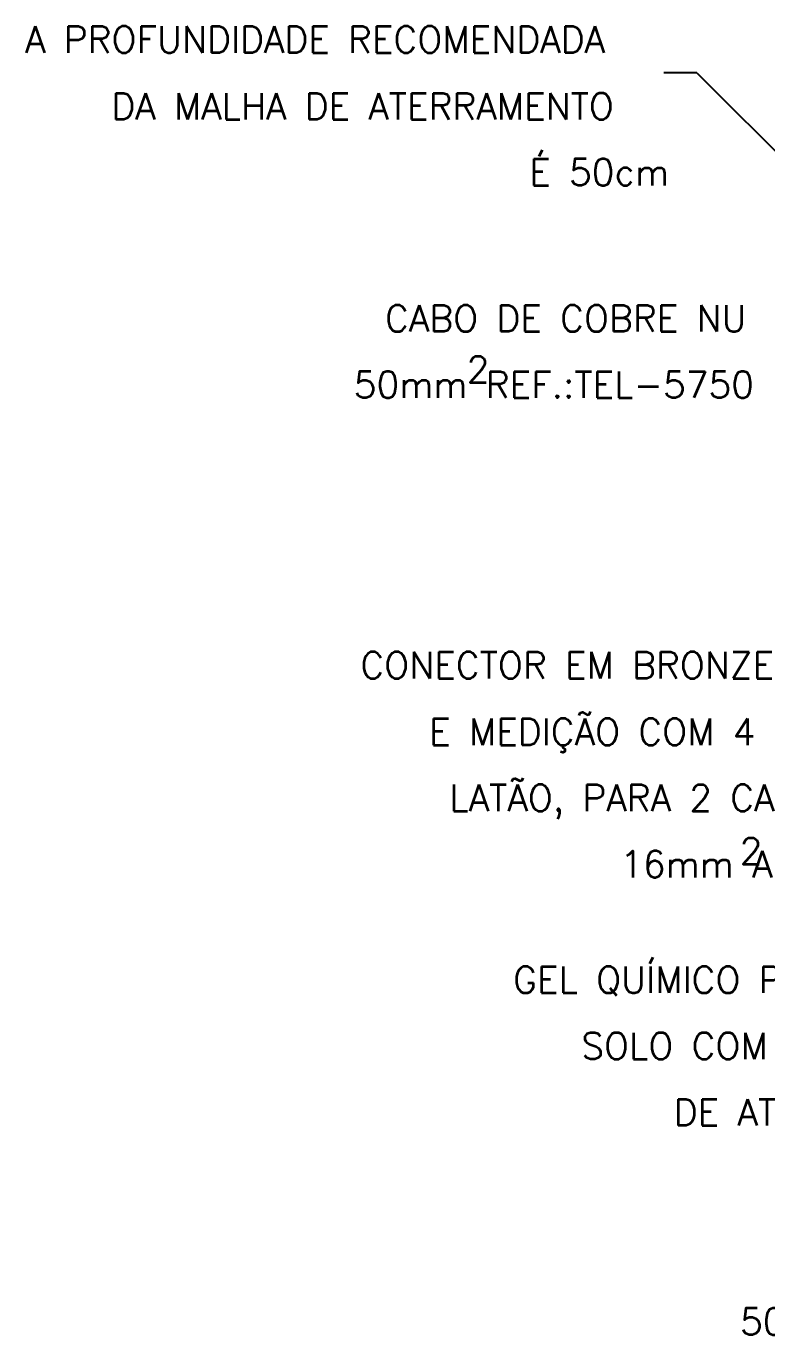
# Model space of a CAD drawing. Header units: millimetres. Extents: x -6668.5 to -6647.8, y -4697.4 to -4681.6.
# Drawn here: x -6668.48 to -6662.9, y -4691.44 to -4681.57 of the extents above; entities that cross this region are included whole.
import ezdxf
from ezdxf.enums import TextEntityAlignment as Align

# ---------------------------------------------------------------- set-up
doc = ezdxf.new("R2010")
doc.units = ezdxf.units.MM
doc.header["$LTSCALE"] = 10
doc.layers.add('Termotécnica', color=7, linetype='Continuous')
doc.styles.add('r80', font='romans.shx')

msp = doc.modelspace()

# ---------------------------------------------------------------- linework, layer by layer
at = {"layer": 'Termotécnica', "color": 2}
for q in [(-6663.677, -4681.9214), (-6662.3912, -4682.9572)]:
    msp.add_line((-6663.427, -4681.9214), q, dxfattribs=at)

# ---------------------------------------------------------------- texts
at = {"layer": 'Termotécnica', "color": 2, "style": 'r80'}
for s, p in [('A PROFUNDIDADE RECOMENDADA', (-6668.4924, -4681.6705)), ('DA MALHA DE ATERRAMENTO ', (-6667.8423, -4682.1746)), ('É 50cm', (-6664.6915, -4682.6717)), ('CABO DE COBRE NU ', (-6665.7792, -4683.7743)), ('2', (-6665.1632, -4684.1585)), ('50mm REF.:TEL-5750 ', (-6666.0144, -4684.2738)), ('CONECTOR EM BRONZE PARA EMENDA', (-6665.965, -4686.3901)), ('E MEDIÇÃO COM 4 PARAFUSOS EM', (-6665.4465, -4686.8918)), ('LATÃO, PARA 2 CABOS DE COBRE', (-6665.2937, -4687.3905)), ('2', (-6663.1051, -4687.791)), ('16mm A 70mm TEL-560', (-6664.0061, -4687.8898)), ('GEL QUÍMICO PARA TRATAMENTO DO', (-6664.8135, -4688.7617)), ('SOLO COM 12Kg PARA 1 HASTE ', (-6664.2993, -4689.261)), ('DE ATERRAMENTO TEL-5812', (-6663.6022, -4689.7613)), ('50mm REF.:TEL-5750 ', (-6663.1027, -4691.3395))]:
    msp.add_text(s, height=0.2, dxfattribs=at).set_placement(p, align=Align.MIDDLE_LEFT)

doc.saveas('drawing.dxf')
